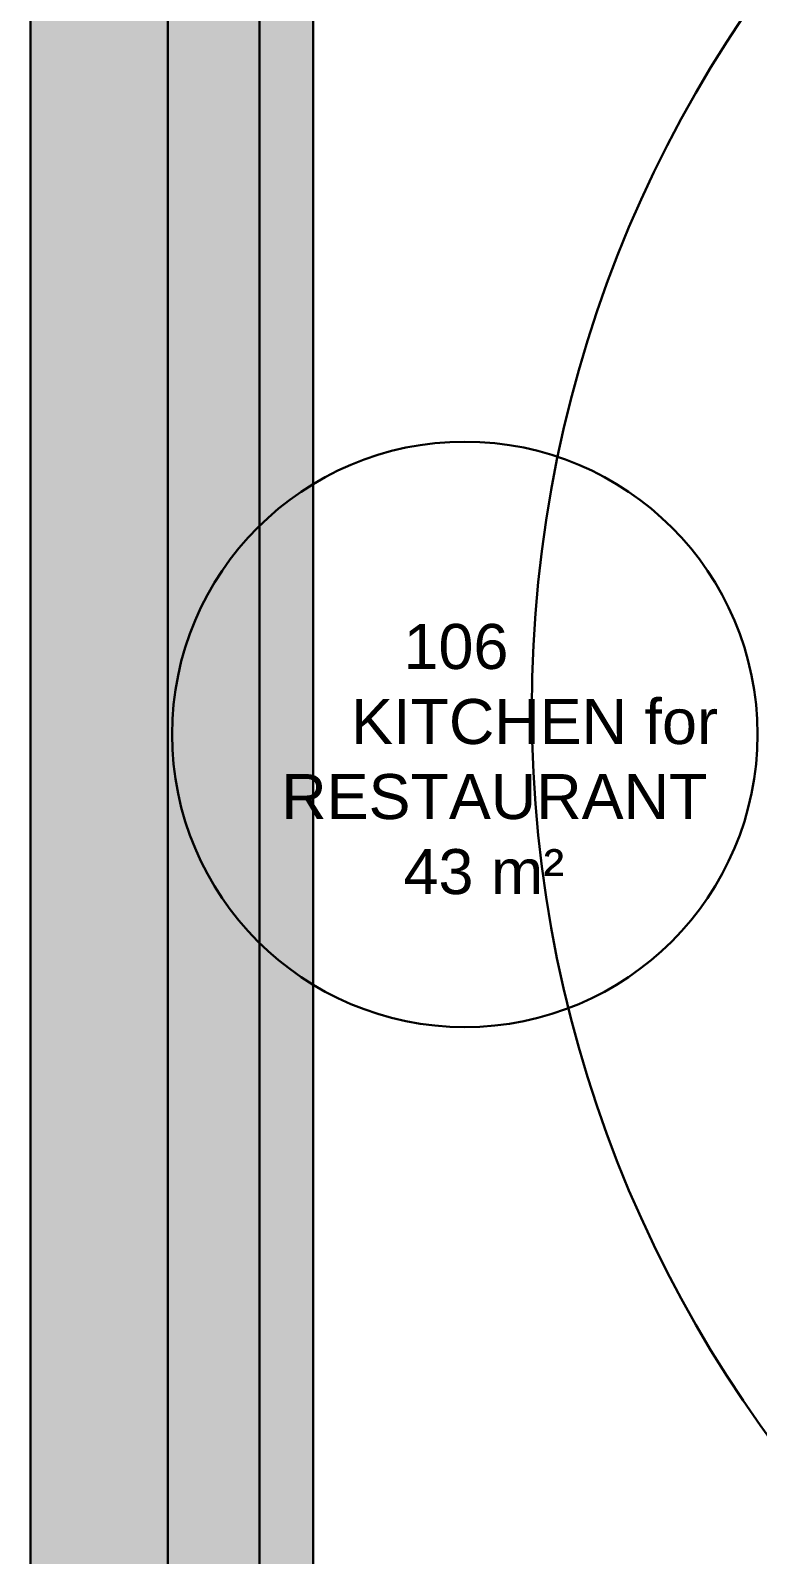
# Model space of a CAD drawing. Header units: millimetres. Extents: x 4346 to 24970, y -10214 to -5839.
# Drawn here: x 11591 to 12001, y -7282 to -6422 of the extents above; entities that cross this region are included whole.
import ezdxf

# ---------------------------------------------------------------- set-up
doc = ezdxf.new("R2010")
doc.units = ezdxf.units.MM
doc.layers.add('Duvar', color=7, linetype='Continuous', lineweight=30)
doc.layers.add('YAZıMAHAL', color=152, linetype='Continuous', lineweight=20)
doc.styles.add('STYLUS BT', font='stylu.ttf')

msp = doc.modelspace()

# ---------------------------------------------------------------- hatches: boundary and pattern name
at = {"layer": 'Duvar'}
h = msp.add_hatch(color=256, dxfattribs=at)
h.dxf.hatch_style = 1
h.paths.add_polyline_path([(11668.18, -10136.77), (17499.18, -10136.77), (17499.18, -6058.85), (11668.18, -6058.85)], flags=16)
h.paths.add_polyline_path([(11590.62, -10214.33), (17576.74, -10214.33), (17576.74, -5981.29), (11590.62, -5981.29)])
at = {"layer": 'Duvar', "true_color": 0x636466}
h = msp.add_hatch(color=251, dxfattribs=at)
h.dxf.hatch_style = 1
h.paths.add_polyline_path([(11719.89, -10085.06), (17447.47, -10085.06), (17447.47, -6110.56), (11719.89, -6110.56)], flags=16)
h.paths.add_polyline_path([(11668.18, -10136.77), (17499.18, -10136.77), (17499.18, -6058.85), (11668.18, -6058.85)])
at = {"layer": 'Duvar'}
h = msp.add_hatch(color=256, dxfattribs=at)
h.dxf.hatch_style = 1
h.paths.add_polyline_path([(11750.06, -10054.89), (17417.3, -10054.89), (17417.3, -6140.73), (11750.06, -6140.73)], flags=16)
h.paths.add_polyline_path([(11719.89, -10085.06), (17447.47, -10085.06), (17447.47, -6110.56), (11719.89, -6110.56)])

# ---------------------------------------------------------------- linework, layer by layer
for points in [[(11590.62, -10214.33), (17576.74, -10214.33), (17576.74, -5981.29), (11590.62, -5981.29)], [(11668.18, -10136.77), (17499.18, -10136.77), (17499.18, -6058.85), (11668.18, -6058.85)], [(11719.89, -10085.06), (17447.47, -10085.06), (17447.47, -6110.56), (11719.89, -6110.56)], [(11750.06, -10054.89), (17417.3, -10054.89), (17417.3, -6140.73), (11750.06, -6140.73)]]:
    msp.add_lwpolyline(points, close=True, dxfattribs=at)
for centre, radius in [((12571.72, -6805.03), 698.25), ((11835.7, -6819.49), 165.17)]:
    msp.add_circle(centre, radius, dxfattribs=at)

# ---------------------------------------------------------------- texts
at = {"layer": 'YAZıMAHAL', "lineweight": 5, "insert": (11732.1, -6757.18), "char_height": 25.4016, "width": 254.237, "attachment_point": 1, "style": 'STYLUS BT'}
msp.add_mtext('{\\fArial|b0|i0|c162|p34;       106\\P    KITCHEN for   RESTAURANT\\P       \\C1;43 m²\\C256;      \\C1; \\C256;     \\C1;                 }', dxfattribs=at)

doc.saveas('drawing.dxf')
